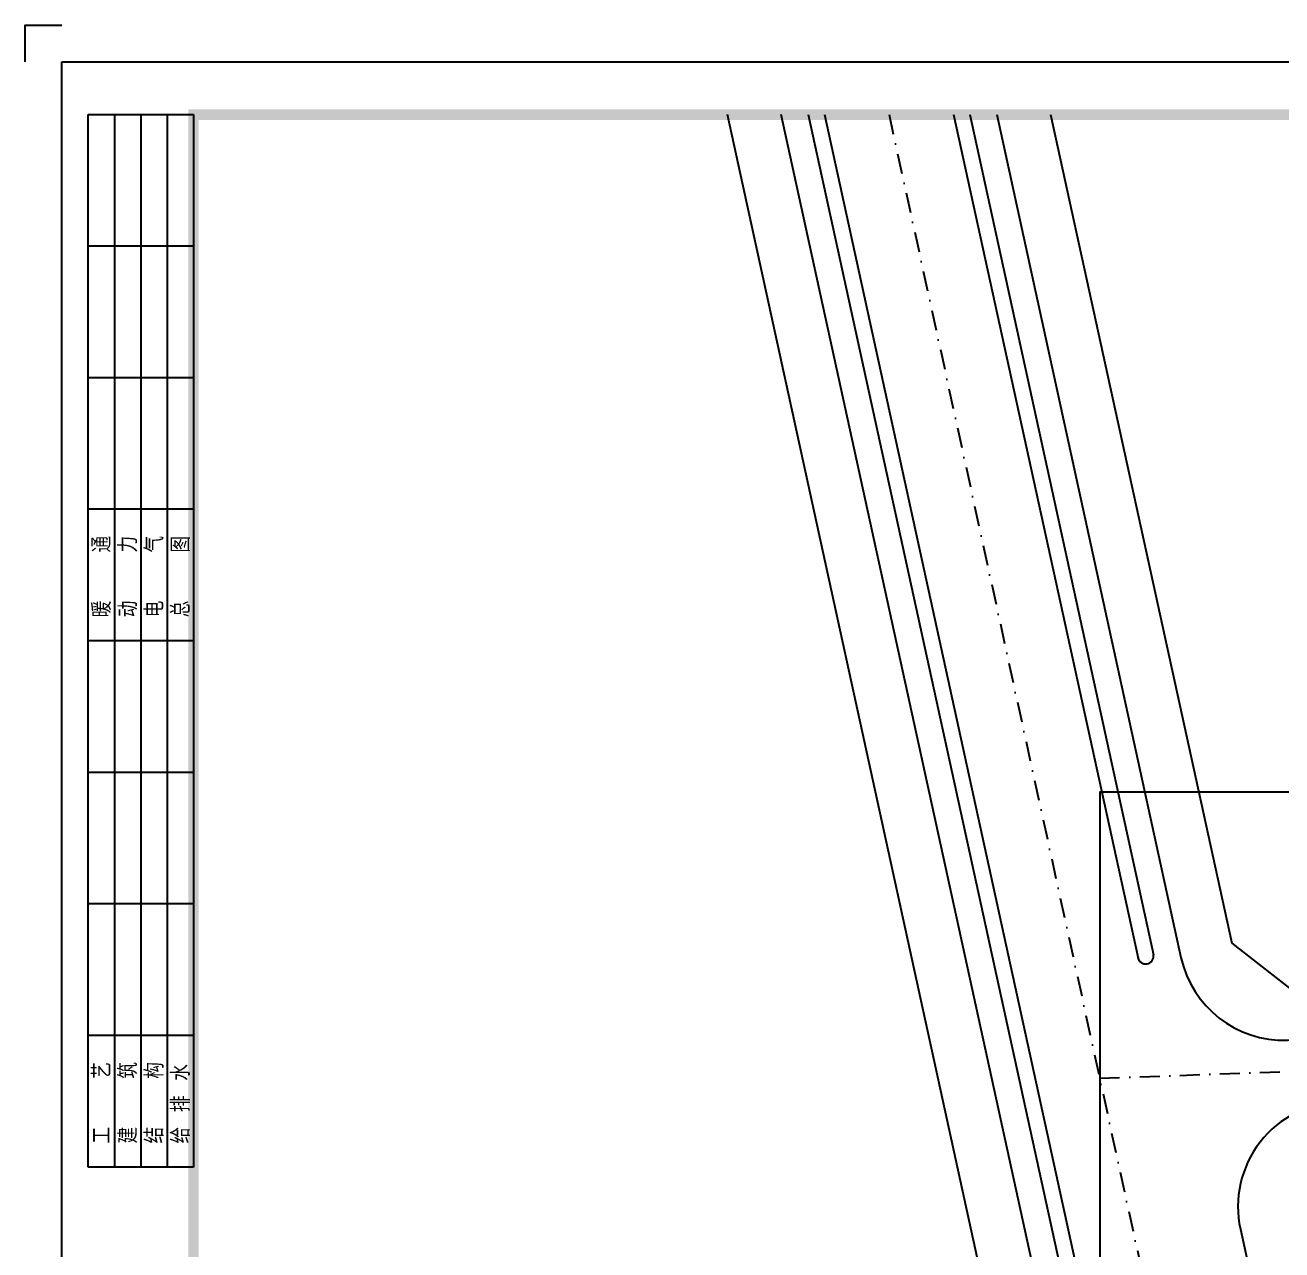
# Model space of a CAD drawing. Extents: x -24961 to 905641, y -154323 to 635957.
# Drawn here: x 50641 to 289493, y 403211 to 635957 of the extents above; entities that cross this region are included whole.
import ezdxf

# ---------------------------------------------------------------- set-up
doc = ezdxf.new("R2010")
doc.units = 0
doc.header["$LTSCALE"] = 1000
doc.header["$MEASUREMENT"] = 0
doc.linetypes.add('DASHDOT', pattern=[25.4, 12.7, -6.35, 0, -6.35])
for name, color, linetype in [('PUB_TEXT', 7, 'Continuous'), ('PUB_TITLE', 4, 'Continuous'), ('RD-侧石线', 162, 'Continuous'), ('Red Line$0$RD-红线', 7, 'Continuous'), ('Red Line$0$RD-绿线', 3, 'Continuous'), ('字', 31, 'Continuous'), ('建筑-图框', 3, 'Continuous'), ('道路中心线', 1, 'DASHDOT')]:
    doc.layers.add(name, color=color, linetype=linetype)
doc.styles.add('HZ(TK)', font='txt.shx', dxfattribs={"width": 0.9, "bigfont": 'hztxt.shx'})

# ---------------------------------------------------------------- blocks, each defined once
blk = doc.blocks.new('TK')
at = {"layer": 'PUB_TITLE'}
for p, q in [((830085, -1105872), (830085, -1085872)), ((830085, -1085872), (832085, -1085872)), ((830585, -1085872), (830585, -1105872)), ((831085, -1085872), (831085, -1105872)), ((831585, -1085872), (831585, -1105872)), ((832085, -1085872), (832085, -1105872)), ((832085, -1088372), (830085, -1088372)), ((832085, -1090872), (830085, -1090872)), ((832085, -1093372), (830085, -1093372)), ((832085, -1095872), (830085, -1095872)), ((832085, -1098372), (830085, -1098372)), ((832085, -1100872), (830085, -1100872)), ((832085, -1103372), (830085, -1103372)), ((832085, -1105872), (830085, -1105872))]:
    blk.add_line(p, q, dxfattribs=at)
at = {"layer": '建筑-图框'}
blk.add_lwpolyline([(828885, -1084872), (828885, -1084172), (829585, -1084172)], dxfattribs=at)
blk.add_lwpolyline([(829585, -1084872), (913685, -1084872), (913685, -1144272), (829585, -1144272)], close=True, dxfattribs=at)
at = {"layer": '建筑-图框', "const_width": 200}
blk.add_lwpolyline([(832085, -1143272), (912685, -1143272), (912685, -1085872), (832085, -1085872)], close=True, dxfattribs=at)
at = {"layer": 'PUB_TEXT', "style": 'HZ(TK)', "width": 0.9}
for s, p in [('暖   通', (830517, -1095424)), ('动   力', (831017, -1095424)), ('电   气', (831517, -1095424)), ('总   图', (832017, -1095424)), ('工   艺', (830517, -1105424)), ('建   筑', (831017, -1105424)), ('结   构', (831517, -1105424)), ('给 排 水', (832017, -1105424))]:
    blk.add_text(s, height=350, rotation=90, dxfattribs=at).set_placement(p)

msp = doc.modelspace()

# ---------------------------------------------------------------- linework, layer by layer
at = {"layer": 'PUB_TITLE'}
msp.add_lwpolyline([(254869.9, 157138.3), (725718.5, 157138.5), (725718.4, 490177.8), (254869.8, 490177.6)], close=True, dxfattribs=at)
at = {"layer": 'RD-侧石线'}
for points in [[(277415.7, 239017.3), (194359.5, 618956.6)], [(235304.1, 618956.6), (270316.9, 458791.1)]]:
    msp.add_lwpolyline(points, dxfattribs=at)
msp.add_lwpolyline([(270316.9, 458791.1, 0.3620462), (290533.1, 443073.8), (627528.3, 454497.3, 0.44992619), (646613.3, 477558.8), (640580.4, 516356.8)], format="xyb", dxfattribs=at)
msp.add_lwpolyline([(665032.8, 359103.3), (662344, 376395.5), (654661.6, 425801.7, 0.37938081), (634221.5, 442717.3), (532158.7, 439257.5), (512669.9, 438596.9), (393867.5, 434569.7), (374379.2, 433909.1), (300468.2, 431403.7, 0.46838054), (281607.2, 407143.8), (299066.1, 327278.4), (305117.7, 299595.4), (320694.4, 228340.3, 0.35249367), (345117.6, 208679.3), (527055.3, 208679.4), (549551.4, 208679.4), (665072.5, 208679.4, 0.46015306), (684835, 231752.5)], format="xyb", close=True, dxfattribs=at)
at = {"layer": 'Red Line$0$RD-红线', "linetype": 'ByBlock'}
for points in [[(267646.2, 236882.6), (184123.4, 618956.6)], [(245540.3, 618956.6), (279965.2, 461480.3)], [(279965.2, 461480.3), (298160, 447334.6)]]:
    msp.add_lwpolyline(points, dxfattribs=at)
at = {"layer": 'Red Line$0$RD-绿线', "ltscale": 5, "flags": 128}
for points in [[(199477.6, 618956.6), (283404, 235036.6)], [(202548.5, 618956.6), (286334.8, 235677.2)], [(227115.2, 618956.6), (262155.6, 458664.9)], [(230186.1, 618956.6), (265086.4, 459305.6)]]:
    msp.add_lwpolyline(points, dxfattribs=at)
at = {"layer": 'Red Line$0$RD-绿线'}
msp.add_lwpolyline([(262130.1, 458781.7, 1), (265086.4, 459305.6)], format="xyb", dxfattribs=at)
at = {"layer": '道路中心线', "ltscale": 0.3}
for points in [[(214831.8, 618956.6), (307034, 197179.2)], [(254857.3, 435860.9), (662586.1, 449682.2)]]:
    msp.add_lwpolyline(points, dxfattribs=at)

# ---------------------------------------------------------------- block references
at = {"layer": '字', "xscale": 10, "yscale": 10, "zscale": 10, "rotation": 2.448314861579657e-05}
msp.add_blockref('TK', (-8238217.2, 11477671), dxfattribs=at)

doc.saveas('drawing.dxf')
